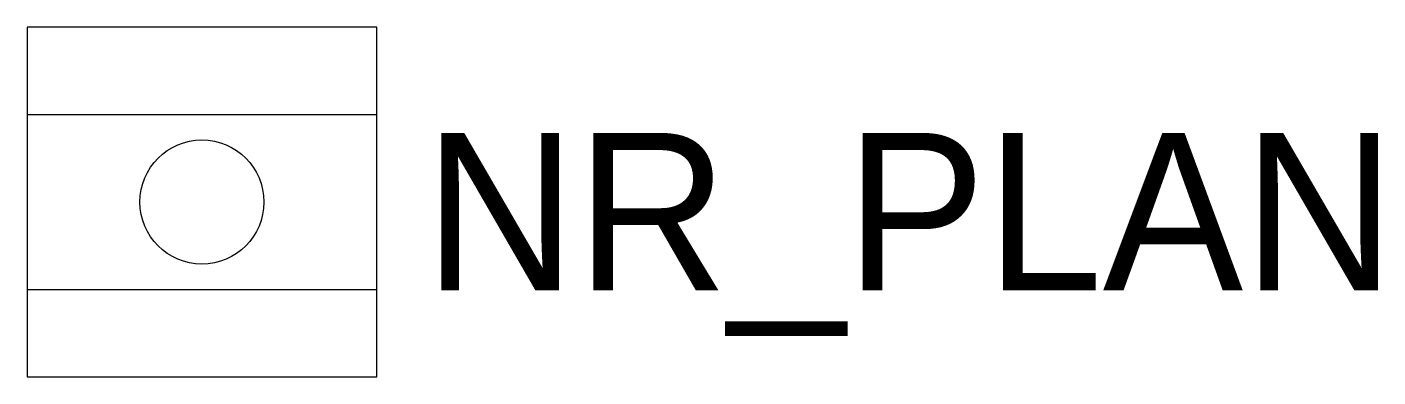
# Model space of a CAD drawing. Header units: millimetres. Extents: x 0 to 1545, y 0 to 400.
import ezdxf

# ---------------------------------------------------------------- set-up
doc = ezdxf.new("R2010")
doc.units = ezdxf.units.MM
doc.header["$LTSCALE"] = 0.25
doc.layers.get('0').update_dxf_attribs({"color": 252})
doc.styles.get("Standard").update_dxf_attribs({"font": 'PM_SMPLX.shx'})

msp = doc.modelspace()

# ---------------------------------------------------------------- linework, layer by layer
for p, q in [((0, 300), (400, 300)), ((0, 100), (400, 100))]:
    msp.add_line(p, q)
msp.add_lwpolyline([(0, 0), (400, 0), (400, 400), (0, 400)], close=True)
msp.add_circle((200, 200), 70.9)

# ---------------------------------------------------------------- texts
at = {"flags": 8}
msp.add_attdef('NR_PLAN', (454.2, 98.9), 'xx', height=180, dxfattribs=at)

doc.saveas('drawing.dxf')
